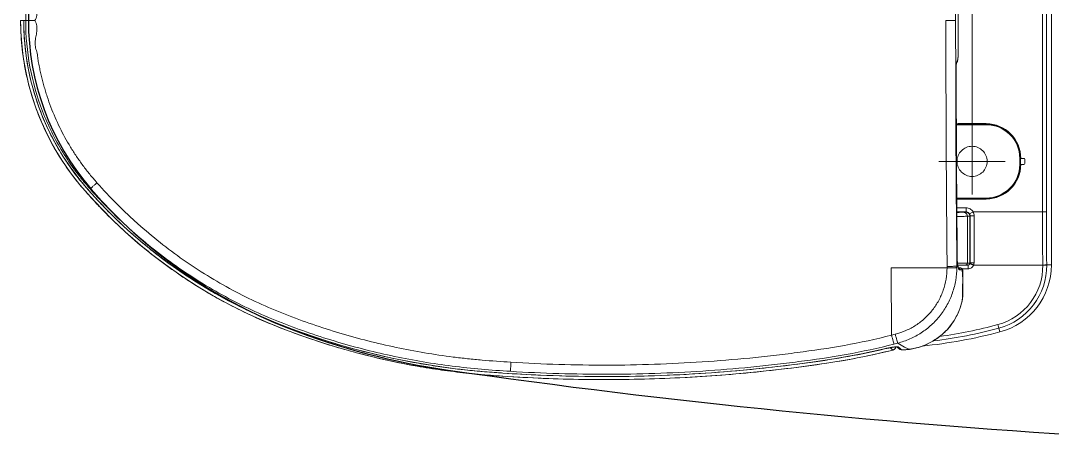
# Model space of a CAD drawing. Header units: millimetres. Extents: x 98197 to 106565, y 53890 to 60222.
# Drawn here: x 100929.6 to 100981, y 55492.8 to 55513.6 of the extents above; entities that cross this region are included whole.
import ezdxf

# ---------------------------------------------------------------- set-up
doc = ezdxf.new("R2010")
doc.units = ezdxf.units.MM
doc.header["$LTSCALE"] = 50
doc.header["$MEASUREMENT"] = 0
doc.linetypes.add('CENTER', pattern=[2, 1.25, -0.25, 0.25, -0.25])
doc.linetypes.add('HIDDEN', pattern=[0.375, 0.25, -0.125])
doc.layers.get('0').update_dxf_attribs({"color": 8, "linetype": 'CONTINUOUS'})

msp = doc.modelspace()

# ---------------------------------------------------------------- linework, layer by layer
at = {"lineweight": 13}
for p, q in [((100980.904, 55501.411), (100980.904, 55525.721)), ((100976.954, 55522.216), (100976.954, 55504.917)), ((100978.595, 55506.566), (100975.296, 55506.566))]:
    msp.add_line(p, q, dxfattribs=at)
at = {"lineweight": 13, "ltscale": 0.3}
for p, q in [((100980.459, 55523.076), (100980.459, 55504.056)), ((100980.652, 55504.056), (100980.652, 55523.076)), ((100976.255, 55513.443), (100976.255, 55513.903)), ((100930.283, 55513.566), (100929.568, 55513.566)), ((100976.135, 55513.566), (100975.649, 55513.566)), ((100976.255, 55513.566), (100976.253, 55513.566)), ((100976.255, 55513.017), (100976.255, 55513.443)), ((100976.255, 55512.592), (100976.255, 55513.017)), ((100976.256, 55512.167), (100976.255, 55512.592)), ((100976.256, 55511.838), (100976.256, 55512.167)), ((100976.183, 55511.485), (100976.218, 55511.558)), ((100976.137, 55511.514), (100976.137, 55511.441)), ((100976.137, 55511.441), (100976.137, 55511.364)), ((100976.137, 55511.364), (100976.137, 55511.297)), ((100976.171, 55511.428), (100976.173, 55511.435)), ((100976.173, 55511.435), (100976.174, 55511.439)), ((100976.175, 55511.441), (100976.21, 55511.514)), ((100976.254, 55508.441), (100977.654, 55508.441)), ((100977.654, 55508.421), (100976.254, 55508.421)), ((100976.254, 55508.391), (100976.254, 55508.421)), ((100976.254, 55508.391), (100977.654, 55508.391)), ((100977.654, 55508.421), (100977.654, 55508.391)), ((100979.329, 55506.716), (100979.329, 55506.416)), ((100979.329, 55506.716), (100979.359, 55506.716)), ((100979.359, 55506.416), (100979.329, 55506.416)), ((100979.359, 55506.716), (100979.359, 55506.416)), ((100979.529, 55506.716), (100979.379, 55506.716)), ((100979.379, 55506.416), (100979.529, 55506.416)), ((100979.579, 55506.466), (100979.579, 55506.666)), ((100977.654, 55504.741), (100976.254, 55504.741)), ((100976.254, 55504.711), (100976.254, 55504.741)), ((100977.654, 55504.711), (100976.254, 55504.711)), ((100977.654, 55504.691), (100976.254, 55504.691)), ((100977.654, 55504.741), (100977.654, 55504.711)), ((100976.654, 55504.255), (100976.194, 55504.255)), ((100976.196, 55504.055), (100976.654, 55504.055)), ((100976.283, 55503.829), (100976.198, 55503.829)), ((100976.343, 55503.829), (100976.283, 55503.829)), ((100976.4, 55503.829), (100976.343, 55503.829)), ((100976.521, 55504.032), (100976.648, 55504.039)), ((100976.654, 55504.255), (100976.654, 55504.039)), ((100976.718, 55503.832), (100976.845, 55503.839)), ((100976.718, 55501.506), (100976.718, 55503.832)), ((100976.827, 55503.956), (100977, 55504.056)), ((100976.845, 55503.839), (100976.845, 55501.506)), ((100976.854, 55503.855), (100976.854, 55501.506)), ((100980.652, 55504.056), (100977, 55504.056)), ((100977.054, 55501.516), (100977.054, 55503.855)), ((100972.919, 55501.266), (100975.709, 55501.266)), ((100975.709, 55501.333), (100975.709, 55501.266)), ((100976.193, 55501.737), (100976.197, 55501.359)), ((100976.197, 55501.292), (100976.197, 55501.283)), ((100976.854, 55501.506), (100976.228, 55501.506)), ((100976.237, 55501.429), (100976.231, 55501.474)), ((100976.243, 55501.388), (100976.237, 55501.429)), ((100976.754, 55501.406), (100976.241, 55501.406)), ((100976.25, 55501.352), (100976.243, 55501.388)), ((100976.245, 55501.33), (100976.251, 55501.327)), ((100976.251, 55501.347), (100976.25, 55501.352)), ((100976.256, 55501.326), (100976.251, 55501.347)), ((100976.273, 55501.266), (100976.389, 55501.266)), ((100976.754, 55501.406), (100976.754, 55501.216)), ((100977.034, 55501.406), (100980.476, 55501.406)), ((100980.476, 55501.406), (100980.476, 55501.401)), ((100980.669, 55501.411), (100980.669, 55501.416)), ((100980.904, 55501.411), (100980.669, 55501.411)), ((100976.358, 55501.164), (100976.328, 55501.163)), ((100976.459, 55501.165), (100976.358, 55501.164)), ((100976.459, 55501.166), (100976.489, 55501.166)), ((100976.476, 55501.216), (100976.754, 55501.216)), ((100976.489, 55499.894), (100976.489, 55501.166)), ((100976.486, 55500.558), (100976.486, 55500.652)), ((100976.482, 55499.88), (100976.483, 55499.945)), ((100976.482, 55499.863), (100976.482, 55499.88)), ((100976.483, 55499.945), (100976.483, 55500.028)), ((100976.484, 55499.801), (100976.489, 55499.88)), ((100976.489, 55499.894), (100976.489, 55499.88)), ((100942.753, 55498.185), (100942.753, 55498.184)), ((100978.336, 55498.076), (100978.286, 55498.265)), ((100973.128, 55497.963), (100972.944, 55497.917)), ((100975.041, 55497.647), (100975.079, 55497.67)), ((100972.649, 55497.249), (100972.65, 55497.248)), ((100972.65, 55497.248), (100972.667, 55497.252)), ((100972.667, 55497.252), (100972.691, 55497.257)), ((100972.691, 55497.257), (100972.715, 55497.263)), ((100972.715, 55497.263), (100972.738, 55497.268)), ((100972.738, 55497.268), (100972.761, 55497.273)), ((100972.761, 55497.273), (100972.783, 55497.278)), ((100972.783, 55497.278), (100972.805, 55497.282)), ((100972.805, 55497.282), (100972.827, 55497.287)), ((100972.827, 55497.287), (100972.848, 55497.291)), ((100972.848, 55497.291), (100972.869, 55497.295)), ((100972.869, 55497.295), (100972.889, 55497.298)), ((100972.889, 55497.298), (100972.908, 55497.302)), ((100972.908, 55497.302), (100972.928, 55497.305)), ((100972.928, 55497.305), (100972.946, 55497.309)), ((100972.946, 55497.309), (100972.964, 55497.312)), ((100972.964, 55497.312), (100972.982, 55497.314)), ((100972.982, 55497.314), (100972.999, 55497.317)), ((100972.999, 55497.317), (100973.016, 55497.319)), ((100973.016, 55497.319), (100973.032, 55497.321)), ((100973.032, 55497.321), (100973.047, 55497.323)), ((100973.047, 55497.323), (100973.062, 55497.325)), ((100973.062, 55497.325), (100973.076, 55497.327)), ((100973.064, 55497.472), (100973.248, 55497.519)), ((100973.13, 55497.274), (100973.132, 55497.275)), ((100973.267, 55497.28), (100973.284, 55497.266)), ((100973.319, 55497.238), (100973.324, 55497.234)), ((100973.382, 55497.239), (100973.396, 55497.227)), ((100973.396, 55497.227), (100973.41, 55497.216)), ((100973.832, 55497.214), (100973.851, 55497.216)), ((100973.833, 55497.214), (100973.843, 55497.216)), ((100973.851, 55497.216), (100973.942, 55497.231)), ((100974.959, 55497.599), (100975.004, 55497.625)), ((100975.004, 55497.625), (100975.004, 55497.626)), ((100975.043, 55497.628), (100975.005, 55497.623)), ((100975.041, 55497.647), (100975.04, 55497.648)), ((100969.712, 55496.523), (100969.826, 55496.54)), ((100969.826, 55496.54), (100969.826, 55496.539)), ((100953.587, 55496.032), (100953.587, 55496.031)), ((100953.587, 55496.031), (100953.587, 55496.031))]:
    msp.add_line(p, q, dxfattribs=at)
at = {"linetype": 'CENTER', "lineweight": 13}
msp.add_line((100978.554, 55506.566), (100975.354, 55506.566), dxfattribs=at)
at = {"lineweight": 13, "ltscale": 0.3}
for points in [[(100929.568, 55513.566), (100929.579, 55513.033), (100929.621, 55512.405), (100929.695, 55511.77), (100929.803, 55511.129), (100929.946, 55510.482), (100930.126, 55509.832), (100930.344, 55509.18), (100930.602, 55508.53), (100930.901, 55507.883), (100931.24, 55507.245), (100931.621, 55506.618), (100932.047, 55506), (100932.522, 55505.393), (100933.041, 55504.799), (100933.589, 55504.213), (100934.166, 55503.634), (100934.773, 55503.064), (100935.413, 55502.502), (100936.087, 55501.951), (100936.796, 55501.412), (100937.542, 55500.886), (100938.327, 55500.375), (100939.15, 55499.882), (100940.013, 55499.41), (100940.917, 55498.963), (100941.86, 55498.542), (100942.753, 55498.184)], [(100929.721, 55513.566), (100929.731, 55513.051), (100929.771, 55512.439), (100929.842, 55511.821), (100929.946, 55511.196), (100930.082, 55510.569), (100930.252, 55509.942), (100930.456, 55509.318), (100930.696, 55508.699), (100930.971, 55508.086), (100931.284, 55507.48), (100931.636, 55506.879), (100932.029, 55506.288), (100932.459, 55505.713), (100932.925, 55505.157), (100933.42, 55504.612), (100933.938, 55504.073), (100934.483, 55503.542), (100935.055, 55503.016), (100935.655, 55502.499), (100936.279, 55501.994), (100936.931, 55501.502), (100937.611, 55501.023), (100938.32, 55500.559), (100939.056, 55500.111), (100939.822, 55499.683), (100940.618, 55499.275), (100941.445, 55498.888), (100942.302, 55498.525), (100943.187, 55498.184), (100944.103, 55497.862), (100945.045, 55497.559), (100946.016, 55497.276), (100947.019, 55497.015), (100948.053, 55496.777), (100949.115, 55496.567), (100950.209, 55496.384), (100951.336, 55496.232), (100952.494, 55496.114), (100953.587, 55496.031)], [(100976.21, 55511.513), (100976.214, 55511.522), (100976.221, 55511.542), (100976.228, 55511.563), (100976.233, 55511.586), (100976.239, 55511.611)], [(100976.239, 55511.611), (100976.243, 55511.638), (100976.247, 55511.668), (100976.25, 55511.701)], [(100976.25, 55511.701), (100976.253, 55511.735), (100976.255, 55511.771), (100976.256, 55511.808), (100976.256, 55511.838)], [(100976.16, 55511.297), (100976.161, 55511.32), (100976.161, 55511.341), (100976.163, 55511.362), (100976.163, 55511.364)], [(100976.216, 55501.737), (100976.207, 55502.73), (100976.198, 55503.813), (100976.189, 55504.895), (100976.182, 55505.978), (100976.176, 55507.061), (100976.17, 55508.144), (100976.166, 55509.227), (100976.163, 55510.311), (100976.16, 55511.297)], [(100976.163, 55511.364), (100976.164, 55511.381), (100976.166, 55511.396), (100976.168, 55511.408), (100976.17, 55511.419), (100976.171, 55511.428)], [(100976.174, 55511.439), (100976.174, 55511.44), (100976.175, 55511.442), (100976.175, 55511.442)], [(100976.231, 55501.474), (100976.227, 55501.521), (100976.223, 55501.571), (100976.219, 55501.624), (100976.217, 55501.678), (100976.216, 55501.737)], [(100976.28, 55501.247), (100976.28, 55501.247), (100976.282, 55501.244), (100976.282, 55501.245), (100976.28, 55501.249), (100976.277, 55501.255), (100976.274, 55501.264), (100976.269, 55501.276), (100976.265, 55501.29), (100976.26, 55501.307), (100976.256, 55501.326)], [(100975.079, 55497.67), (100975.206, 55497.754), (100975.335, 55497.848), (100975.468, 55497.956), (100975.599, 55498.077), (100975.724, 55498.206), (100975.84, 55498.339), (100975.947, 55498.479), (100976.042, 55498.618), (100976.125, 55498.756), (100976.199, 55498.892), (100976.262, 55499.024), (100976.316, 55499.151), (100976.361, 55499.274), (100976.399, 55499.392), (100976.43, 55499.504), (100976.455, 55499.61), (100976.473, 55499.71), (100976.484, 55499.801)], [(100942.753, 55498.184), (100943.859, 55497.784), (100945.089, 55497.386), (100946.36, 55497.025), (100947.665, 55496.706), (100949.002, 55496.432), (100950.376, 55496.204), (100951.79, 55496.028), (100953.242, 55495.902)], [(100969.826, 55496.539), (100970.112, 55496.584), (100970.485, 55496.646), (100970.858, 55496.713), (100971.232, 55496.783), (100971.606, 55496.858), (100971.98, 55496.937), (100972.352, 55497.021), (100972.724, 55497.108), (100973.005, 55497.177)], [(100973.005, 55497.177), (100973.016, 55497.18), (100973.04, 55497.189), (100973.063, 55497.201), (100973.084, 55497.216), (100973.103, 55497.234), (100973.119, 55497.254), (100973.132, 55497.275)], [(100973.076, 55497.327), (100973.09, 55497.328), (100973.096, 55497.329), (100973.103, 55497.33), (100973.109, 55497.33), (100973.115, 55497.331), (100973.121, 55497.331), (100973.127, 55497.332), (100973.132, 55497.332), (100973.138, 55497.333), (100973.143, 55497.333), (100973.148, 55497.333), (100973.153, 55497.333), (100973.158, 55497.334), (100973.163, 55497.334), (100973.167, 55497.334), (100973.171, 55497.334), (100973.175, 55497.334), (100973.179, 55497.334), (100973.183, 55497.334), (100973.187, 55497.334), (100973.19, 55497.334), (100973.193, 55497.334), (100973.196, 55497.334), (100973.199, 55497.334), (100973.202, 55497.333), (100973.204, 55497.333), (100973.206, 55497.333), (100973.208, 55497.333), (100973.21, 55497.333), (100973.212, 55497.333), (100973.213, 55497.332), (100973.214, 55497.332), (100973.215, 55497.332), (100973.216, 55497.332), (100973.216, 55497.332)], [(100973.132, 55497.275), (100973.135, 55497.281), (100973.145, 55497.304), (100973.152, 55497.328), (100973.153, 55497.333)], [(100973.207, 55497.333), (100973.215, 55497.325), (100973.233, 55497.31), (100973.25, 55497.295), (100973.267, 55497.28)], [(100973.284, 55497.266), (100973.301, 55497.252), (100973.319, 55497.238)], [(100973.323, 55497.234), (100973.329, 55497.229), (100973.351, 55497.216), (100973.373, 55497.207), (100973.395, 55497.201), (100973.419, 55497.196), (100973.444, 55497.192)], [(100973.444, 55497.192), (100973.471, 55497.19), (100973.501, 55497.189), (100973.533, 55497.188)], [(100973.533, 55497.188), (100973.568, 55497.189), (100973.606, 55497.191), (100973.647, 55497.193), (100973.692, 55497.197), (100973.739, 55497.202)], [(100973.739, 55497.202), (100973.79, 55497.208), (100973.833, 55497.214)], [(100973.942, 55497.231), (100974.038, 55497.25), (100974.141, 55497.273), (100974.249, 55497.302), (100974.362, 55497.336), (100974.478, 55497.376), (100974.596, 55497.422), (100974.717, 55497.475), (100974.838, 55497.534), (100974.959, 55497.599)], [(100975.004, 55497.625), (100975.017, 55497.632), (100975.029, 55497.64), (100975.041, 55497.647)]]:
    msp.add_lwpolyline(points, dxfattribs=at)
at = {"lineweight": 13}
for points in [[(100953.587, 55496.031), (100955.328, 55495.933), (100957.124, 55495.874), (100958.886, 55495.858), (100960.62, 55495.883), (100962.319, 55495.947), (100963.972, 55496.046), (100965.577, 55496.177), (100967.135, 55496.338), (100968.634, 55496.523), (100970.069, 55496.734), (100971.44, 55496.981), (100972.65, 55497.248)], [(100953.242, 55495.902), (100954.731, 55495.809), (100956.257, 55495.744), (100957.821, 55495.71), (100959.426, 55495.709), (100961.071, 55495.744), (100962.757, 55495.817), (100964.486, 55495.931), (100966.257, 55496.09), (100968.069, 55496.295), (100969.826, 55496.539)]]:
    msp.add_lwpolyline(points, dxfattribs=at)
at = {"linetype": 'HIDDEN', "lineweight": 0, "ltscale": 30}
msp.add_circle((100976.954, 55506.566), 0.75, dxfattribs=at)
at = {"linetype": 'HIDDEN', "ltscale": 30}
for centre, radius, start, end in [((100942.754, 55513.566), 12.8, 139.0355, 220.9645), ((100951.967, 55521.565), 25, 220.9645, 248.7457), ((100955.954, 55531.816), 36, 248.7457, 261.8702)]:
    msp.add_arc(centre, radius, start, end, dxfattribs=at)
at = {"lineweight": 13, "ltscale": 0.3}
for centre, radius, start, end in [((100942.553, 55513.566), 12.984, 179.9999, 180.3729), ((100942.494, 55513.566), 12.772, 179.9998, 180.5008), ((102209.202, 55513.531), 1233.553, 179.998375, 180.566589), ((102180.395, 55513.565), 1204.26, 180.107891, 180.562762), ((100977.196, 55511.299), 1.037, 179.6214, 180.0912), ((102184.009, 55513.558), 1207.853, 180.107267, 180.560812), ((100976.968, 55511.31), 0.809, 174.4616, 175.6405), ((100976.1, 55511.477), 0.0827, 334.2926, 339.5391), ((100976.254, 55506.716), 1.725, 90, 92.8357), ((100977.654, 55506.716), 1.725, 0, 90), ((100976.254, 55506.716), 1.705, 90, 92.8579), ((100976.254, 55506.716), 1.675, 90, 92.9054), ((100977.654, 55506.716), 1.705, 0, 90), ((100977.654, 55506.716), 1.675, 0, 90), ((100977.654, 55506.416), 1.725, 270, 0), ((100977.654, 55506.416), 1.675, 270, 0), ((100977.654, 55506.416), 1.705, 270, 0), ((100979.529, 55506.666), 0.05, 0, 90), ((100979.529, 55506.466), 0.05, 270, 0), ((100976.254, 55506.416), 1.675, 267.8154, 270), ((100976.254, 55506.416), 1.705, 267.8628, 270), ((100976.254, 55506.416), 1.725, 267.8834, 270), ((100976.654, 55503.839), 0.2, 12.02, 90.0037), ((100976.654, 55503.855), 0.2, 30.2855, 70.0941), ((100976.654, 55503.854), 0.201, 16.8496, 30.2634), ((100976.83, 55504.292), 0.454, 271.8821, 272.1234), ((100976.654, 55503.855), 0.2, 6.7355, 16.8153), ((100976.653, 55503.839), 0.202, 6.074, 12.004), ((100976.654, 55503.855), 0.201, 3.371, 6.7268), ((100976.655, 55503.839), 0.199, 0.0133, 6.08), ((100976.655, 55503.855), 0.2, 0.0024, 3.372), ((100977.023, 55477.998), 25.857, 89.9314, 90.3171), ((100976.657, 55503.855), 0.397, 0.0074, 30.388), ((101182.671, 55504.055), 202.212, 179.99973, 180.75061), ((101181.266, 55504.056), 200.614, 179.99987, 180.75394), ((100972.163, 55501.334), 4.034, 359.3951, 0.3543), ((100977.967, 55504.248), 3.388, 238.499, 239.4487), ((100977.395, 55501.561), 1.167, 191.5801, 193.2604), ((100976.389, 55501.166), 0.1, 0, 90), ((100976.754, 55501.506), 0.1, 270, 0), ((100977.454, 55501.362), 3.022, 284.9973, 0.7478), ((100977.454, 55501.372), 3.216, 284.9858, 0.7099), ((100977.454, 55501.411), 3.45, 284.8004, 0), ((100972.073, 55500.647), 4.417, 6.0198, 6.7547), ((100971.831, 55500.659), 4.656, 4.8247, 6.2457), ((100972.227, 55500.662), 4.263, 0.0489, 6.0357), ((100971.906, 55500.664), 4.581, 1.2642, 4.835), ((100971.979, 55500.667), 4.508, 0.5341, 1.2529), ((100771.1, 55501.368), 205.387, 359.62611, 359.77383), ((100971.99, 55500.667), 4.497, 359.8159, 0.5341), ((100975.721, 55499.898), 0.769, 356.2252, 358.6522), ((100952.532, 55523.878), 27.491, 249.0025, 249.1639), ((100955.579, 55531.883), 36.056, 249.1636, 251.1349), ((100971.949, 55521.924), 24.492, 277.2579, 284.9937), ((100971.949, 55521.912), 24.297, 278.0269, 284.9955), ((100971.949, 55522.246), 25, 275.7998, 284.8004), ((100964.556, 55531.064), 34.924, 278.6788, 283.9949), ((100973.246, 55495.932), 1.407, 94.3409, 96.0569), ((100972.956, 55497.372), 0.2, 330.5666, 348.8487), ((100973.259, 55497.42), 0.1, 276.1923, 284.8789), ((100974.779, 55498.945), 2.205, 227.3265, 230.6906), ((100973.384, 55497.311), 0.0977, 231.7716, 238.8737), ((100974.748, 55499.691), 2.635, 246.8109, 248.3691), ((100974.717, 55499.611), 2.549, 248.3694, 249.964), ((100973.264, 55501.513), 4.335, 277.5282, 277.6813), ((100973.491, 55499.786), 2.593, 277.8168, 279.5969), ((100972.958, 55501.095), 4.028, 300.5232, 301.1279), ((100959.512, 55583.126), 87.296, 265.9124, 266.10815), ((100958.678, 55570.769), 74.91, 266.10263, 267.54252)]:
    msp.add_arc(centre, radius, start, end, dxfattribs=at)
msp.add_arc((101007.43, 55892.158), 400, 261.8702, 266.67009)
at = {"lineweight": 13}
for points, knots in [([(100933.031, 55521.94), (100932.905, 55521.798), (100932.657, 55521.509), (100932.186, 55520.909), (100931.652, 55520.118), (100931.1, 55519.118), (100930.488, 55517.72), (100929.963, 55515.869), (100929.822, 55514.334), (100929.822, 55513.566)], [0, 0, 0, 0, 0.061939, 0.124612, 0.249732, 0.373945, 0.498306, 0.748795, 1, 1, 1, 1]), ([(100953.987, 55496.572), (100955.575, 55496.472), (100957.961, 55496.399), (100961.137, 55496.456), (100963.512, 55496.574), (100965.485, 55496.736), (100967.061, 55496.904), (100968.636, 55497.097), (100970.608, 55497.38), (100972.168, 55497.72), (100972.944, 55497.917)], [0, 0, 0, 0, 0.250417, 0.375167, 0.499771, 0.62436, 0.686692, 0.749064, 0.874059, 1, 1, 1, 1]), ([(100973.064, 55497.472), (100972.278, 55497.273), (100970.7, 55496.93), (100968.708, 55496.646), (100967.12, 55496.451), (100965.535, 55496.283), (100963.549, 55496.12), (100961.16, 55496.002), (100957.965, 55495.946), (100955.564, 55496.019), (100953.966, 55496.119)], [0, 0, 0, 0, 0.126686, 0.251898, 0.314183, 0.376456, 0.500892, 0.625322, 0.749901, 1, 1, 1, 1]), ([(100953.576, 55495.879), (100954.915, 55495.788), (100957.605, 55495.678), (100960.973, 55495.72), (100963.669, 55495.863), (100965.689, 55496.026), (100967.705, 55496.242), (100969.044, 55496.422), (100969.712, 55496.523)], [0, 0, 0, 0, 0.248982, 0.498891, 0.624221, 0.749464, 0.874678, 1, 1, 1, 1]), ([(100968.914, 55496.562), (100968.354, 55496.485), (100967.232, 55496.345), (100965.269, 55496.14), (100963.025, 55495.972), (100959.664, 55495.833), (100957.143, 55495.856), (100955.466, 55495.928)], [0, 0, 0, 0, 0.12584, 0.251495, 0.439332, 0.626558, 1, 1, 1, 1])]:
    msp.add_open_spline(points, degree=3, knots=knots, dxfattribs=at)
at = {"lineweight": 13, "ltscale": 0.3}
for points, knots in [([(100933.371, 55521.632), (100933.249, 55521.493), (100933.01, 55521.213), (100932.668, 55520.777), (100932.349, 55520.325), (100932.049, 55519.859), (100931.771, 55519.38), (100931.515, 55518.889), (100931.283, 55518.387), (100931.074, 55517.874), (100930.918, 55517.44), (100930.807, 55517.088), (100930.729, 55516.822), (100930.656, 55516.555), (100930.591, 55516.286), (100930.541, 55516.061), (100930.504, 55515.88), (100930.472, 55515.699), (100930.435, 55515.471), (100930.396, 55515.244), (100930.375, 55515.061), (100930.359, 55514.923), (100930.344, 55514.786), (100930.333, 55514.648), (100930.319, 55514.533), (100930.31, 55514.441), (100930.31, 55514.372), (100930.328, 55514.304), (100930.348, 55514.238), (100930.365, 55514.171), (100930.375, 55514.103), (100930.379, 55514.033), (100930.38, 55513.941), (100930.374, 55513.826), (100930.348, 55513.689), (100930.308, 55513.605), (100930.283, 55513.566)], [0, 0, 0, 0, 0.062507, 0.125011, 0.187519, 0.250024, 0.312527, 0.37503, 0.437532, 0.500034, 0.562535, 0.593787, 0.62504, 0.656292, 0.687544, 0.718796, 0.734423, 0.750049, 0.781302, 0.812553, 0.82818, 0.843806, 0.859432, 0.875058, 0.890685, 0.898498, 0.906305, 0.914113, 0.921924, 0.929736, 0.937547, 0.945361, 0.953175, 0.968797, 0.984411, 1, 1, 1, 1]), ([(100929.569, 55513.482), (100929.572, 55513.034), (100929.624, 55512.143), (100929.843, 55510.822), (100930.198, 55509.531), (100930.686, 55508.284), (100931.3, 55507.095), (100931.913, 55506.164), (100932.46, 55505.46), (100932.899, 55504.953), (100933.351, 55504.459), (100933.968, 55503.819), (100934.769, 55503.053), (100935.776, 55502.187), (100936.829, 55501.374), (100938.294, 55500.364), (100940.223, 55499.249), (100941.854, 55498.53), (100942.681, 55498.212)], [0, 0, 0, 0, 0.062881, 0.125273, 0.187796, 0.250594, 0.313155, 0.375492, 0.406893, 0.43838, 0.46973, 0.50098, 0.563262, 0.625422, 0.687611, 0.750091, 0.875439, 1, 1, 1, 1]), ([(100953.289, 55496.053), (100952.963, 55496.076), (100952.31, 55496.127), (100951.332, 55496.229), (100950.355, 55496.359), (100949.051, 55496.568), (100947.422, 55496.9), (100945.81, 55497.323), (100944.531, 55497.717), (100943.262, 55498.145), (100942.015, 55498.628), (100940.801, 55499.179), (100939.618, 55499.777), (100938.187, 55500.613), (100936.825, 55501.561), (100935.781, 55502.386), (100935.02, 55503.039), (100934.286, 55503.721), (100933.699, 55504.314), (100933.244, 55504.801), (100932.797, 55505.297), (100932.263, 55505.944), (100931.688, 55506.774), (100931.18, 55507.645), (100930.744, 55508.553), (100930.262, 55509.806), (100929.848, 55511.44), (100929.728, 55512.784), (100929.722, 55513.455)], [0, 0, 0, 0, 0.030682, 0.061422, 0.092241, 0.123152, 0.185335, 0.248047, 0.279464, 0.310886, 0.373607, 0.40482, 0.435907, 0.497931, 0.560134, 0.591396, 0.62278, 0.65414, 0.685393, 0.701017, 0.716653, 0.748031, 0.77967, 0.811235, 0.842588, 0.873986, 0.937094, 1, 1, 1, 1]), ([(100929.822, 55513.566), (100929.822, 55512.799), (100929.963, 55511.263), (100930.488, 55509.413), (100931.1, 55508.015), (100931.652, 55507.015), (100932.186, 55506.223), (100932.657, 55505.624), (100932.905, 55505.335), (100933.031, 55505.193)], [0, 0, 0, 0, 0.251205, 0.501694, 0.626055, 0.750268, 0.875388, 0.938061, 1, 1, 1, 1]), ([(100930.283, 55513.566), (100930.307, 55513.527), (100930.347, 55513.443), (100930.375, 55513.307), (100930.382, 55513.168), (100930.373, 55513.029), (100930.353, 55512.892), (100930.327, 55512.756), (100930.299, 55512.621), (100930.283, 55512.483), (100930.287, 55512.344), (100930.313, 55512.207), (100930.352, 55512.075), (100930.392, 55511.942), (100930.416, 55511.805), (100930.426, 55511.667), (100930.444, 55511.529), (100930.471, 55511.394), (100930.502, 55511.259), (100930.543, 55511.079), (100930.589, 55510.852), (100930.653, 55510.583), (100930.728, 55510.316), (100930.805, 55510.05), (100930.917, 55509.698), (100931.072, 55509.263), (100931.281, 55508.75), (100931.591, 55508.079), (100931.948, 55507.431), (100932.348, 55506.81), (100932.667, 55506.357), (100933.009, 55505.921), (100933.249, 55505.64), (100933.371, 55505.501)], [0, 0, 0, 0, 0.015595, 0.031211, 0.046835, 0.062462, 0.078088, 0.093713, 0.109338, 0.124957, 0.140575, 0.156195, 0.17182, 0.187448, 0.203071, 0.218701, 0.234323, 0.249955, 0.265581, 0.281208, 0.312461, 0.343714, 0.374968, 0.406222, 0.437474, 0.499979, 0.562483, 0.624988, 0.749965, 0.812472, 0.874983, 0.937489, 1, 1, 1, 1]), ([(100976.241, 55511.645), (100976.239, 55511.628), (100976.233, 55511.598), (100976.224, 55511.569), (100976.218, 55511.558)], [0, 0, 0, 0, 0.577747, 1, 1, 1, 1]), ([(100976.255, 55511.838), (100976.255, 55511.821), (100976.253, 55511.756), (100976.249, 55511.692), (100976.241, 55511.645)], [0, 0, 0, 0, 0.269236, 1, 1, 1, 1]), ([(100976.255, 55511.838), (100976.255, 55511.838), (100976.255, 55511.838), (100976.256, 55511.838), (100976.256, 55511.838)], [0, 0, 0, 0, 0.749229, 1, 1, 1, 1]), ([(100976.161, 55511.372), (100976.161, 55511.367), (100976.159, 55511.344), (100976.159, 55511.322), (100976.159, 55511.306)], [0, 0, 0, 0, 0.242577, 1, 1, 1, 1]), ([(100976.16, 55511.297), (100976.16, 55511.297), (100976.159, 55511.297), (100976.159, 55511.297), (100976.159, 55511.297)], [0, 0, 0, 0, 0.251241, 1, 1, 1, 1]), ([(100976.183, 55511.485), (100976.177, 55511.473), (100976.169, 55511.44), (100976.165, 55511.408), (100976.163, 55511.389)], [0, 0, 0, 0, 0.406789, 1, 1, 1, 1]), ([(100933.371, 55505.501), (100933.331, 55505.466), (100933.256, 55505.399), (100933.155, 55505.309), (100933.081, 55505.241), (100933.043, 55505.206), (100933.031, 55505.193)], [0, 0, 0, 0, 0.345196, 0.659657, 0.885659, 1, 1, 1, 1]), ([(100933.371, 55505.501), (100933.69, 55505.141), (100934.184, 55504.616), (100934.873, 55503.945), (100935.581, 55503.293), (100936.501, 55502.518), (100937.659, 55501.657), (100938.866, 55500.866), (100940.119, 55500.148), (100941.411, 55499.505), (100942.741, 55498.944), (100944.096, 55498.448), (100945.471, 55498.01), (100946.862, 55497.627), (100948.267, 55497.298), (100949.685, 55497.029), (100950.875, 55496.855), (100951.83, 55496.744), (100952.787, 55496.653), (100953.507, 55496.603), (100953.987, 55496.572)], [0, 0, 0, 0, 0.062497, 0.093749, 0.125001, 0.1875, 0.25, 0.312501, 0.375, 0.4375, 0.499998, 0.562499, 0.624998, 0.687499, 0.749999, 0.812499, 0.875, 0.906251, 0.9375, 1, 1, 1, 1]), ([(100953.966, 55496.119), (100953.481, 55496.149), (100952.511, 55496.216), (100951.06, 55496.368), (100949.617, 55496.58), (100948.186, 55496.851), (100946.765, 55497.18), (100945.356, 55497.568), (100943.96, 55498.014), (100942.582, 55498.517), (100941.231, 55499.085), (100939.919, 55499.735), (100938.648, 55500.462), (100937.006, 55501.535), (100935.073, 55503.059), (100933.681, 55504.457), (100933.031, 55505.193)], [0, 0, 0, 0, 0.062168, 0.124494, 0.186659, 0.248776, 0.310947, 0.373256, 0.435773, 0.498421, 0.560959, 0.623326, 0.68568, 0.748238, 0.874258, 1, 1, 1, 1]), ([(100976.521, 55504.032), (100976.508, 55504.032), (100976.471, 55504.031), (100976.402, 55504.03), (100976.307, 55504.029), (100976.235, 55504.029), (100976.196, 55504.029)], [0, 0, 0, 0, 0.122048, 0.340389, 0.63999, 1, 1, 1, 1]), ([(100976.718, 55503.832), (100976.705, 55503.832), (100976.668, 55503.831), (100976.562, 55503.83), (100976.469, 55503.83), (100976.4, 55503.829)], [0, 0, 0, 0, 0.127595, 0.343525, 1, 1, 1, 1]), ([(100976.718, 55503.832), (100976.718, 55503.857), (100976.708, 55503.91), (100976.665, 55503.977), (100976.598, 55504.022), (100976.546, 55504.032), (100976.521, 55504.032)], [0, 0, 0, 0, 0.241776, 0.502489, 0.761629, 1, 1, 1, 1]), ([(100976.648, 55504.039), (100976.674, 55504.039), (100976.726, 55504.028), (100976.791, 55503.983), (100976.835, 55503.917), (100976.845, 55503.865), (100976.845, 55503.839)], [0, 0, 0, 0, 0.248197, 0.497433, 0.748193, 1, 1, 1, 1]), ([(100976.648, 55504.039), (100976.649, 55504.039), (100976.651, 55504.039), (100976.653, 55504.039), (100976.654, 55504.039), (100976.654, 55504.039), (100976.654, 55504.039)], [0, 0, 0, 0, 0.434019, 0.745126, 0.933071, 1, 1, 1, 1]), ([(100977, 55504.056), (100976.982, 55504.086), (100976.939, 55504.142), (100976.856, 55504.205), (100976.759, 55504.246), (100976.689, 55504.254), (100976.654, 55504.255)], [0, 0, 0, 0, 0.25, 0.5, 0.75, 1, 1, 1, 1]), ([(100976.854, 55503.839), (100976.854, 55503.839), (100976.853, 55503.839), (100976.852, 55503.839), (100976.85, 55503.839), (100976.848, 55503.839), (100976.847, 55503.839)], [0, 0, 0, 0, 0.065073, 0.252885, 0.564608, 1, 1, 1, 1]), ([(100976.854, 55503.855), (100976.854, 55503.855), (100976.855, 55503.855), (100976.856, 55503.855), (100976.858, 55503.855), (100976.861, 55503.855), (100976.865, 55503.855), (100976.871, 55503.855), (100976.877, 55503.855), (100976.88, 55503.855)], [0, 0, 0, 0, 0.016165, 0.064156, 0.143693, 0.254448, 0.396086, 0.568134, 1, 1, 1, 1]), ([(100972.944, 55497.917), (100972.942, 55498.196), (100972.933, 55499.312), (100972.925, 55500.429), (100972.919, 55501.266)], [0, 0, 0, 0, 0.249915, 1, 1, 1, 1]), ([(100973.128, 55497.963), (100973.31, 55498.011), (100973.667, 55498.132), (100974.165, 55498.401), (100974.613, 55498.748), (100974.997, 55499.164), (100975.306, 55499.637), (100975.534, 55500.155), (100975.675, 55500.703), (100975.706, 55501.079), (100975.709, 55501.266)], [0, 0, 0, 0, 0.125113, 0.250177, 0.375216, 0.500199, 0.625149, 0.750111, 0.875041, 1, 1, 1, 1]), ([(100976.197, 55501.283), (100976.194, 55501.07), (100976.155, 55500.642), (100975.993, 55500.019), (100975.733, 55499.429), (100975.379, 55498.889), (100974.941, 55498.416), (100974.431, 55498.02), (100973.863, 55497.713), (100973.456, 55497.572), (100973.248, 55497.519)], [0, 0, 0, 0, 0.124785, 0.249579, 0.374546, 0.499445, 0.624728, 0.749483, 0.874816, 1, 1, 1, 1]), ([(100976.163, 55501.353), (100976.138, 55501.35), (100976.077, 55501.345), (100975.926, 55501.337), (100975.799, 55501.334), (100975.709, 55501.333)], [0, 0, 0, 0, 0.167896, 0.403801, 1, 1, 1, 1]), ([(100976.197, 55501.283), (100976.19, 55501.281), (100976.17, 55501.279), (100976.113, 55501.273), (100976.012, 55501.269), (100975.869, 55501.266), (100975.763, 55501.266), (100975.709, 55501.266)], [0, 0, 0, 0, 0.045921, 0.120409, 0.353195, 0.666289, 1, 1, 1, 1]), ([(100976.197, 55501.359), (100976.195, 55501.359), (100976.184, 55501.356), (100976.173, 55501.355), (100976.163, 55501.353)], [0, 0, 0, 0, 0.183909, 1, 1, 1, 1]), ([(100976.216, 55501.737), (100976.216, 55501.737), (100976.215, 55501.736), (100976.215, 55501.736), (100976.214, 55501.736)], [0, 0, 0, 0, 0.314601, 1, 1, 1, 1]), ([(100976.227, 55501.49), (100976.225, 55501.51), (100976.218, 55501.591), (100976.215, 55501.673), (100976.214, 55501.736)], [0, 0, 0, 0, 0.237758, 1, 1, 1, 1]), ([(100976.238, 55501.404), (100976.237, 55501.411), (100976.233, 55501.439), (100976.229, 55501.468), (100976.227, 55501.49)], [0, 0, 0, 0, 0.239936, 1, 1, 1, 1]), ([(100976.251, 55501.327), (100976.25, 55501.333), (100976.245, 55501.358), (100976.241, 55501.384), (100976.238, 55501.404)], [0, 0, 0, 0, 0.236271, 1, 1, 1, 1]), ([(100976.282, 55501.215), (100976.28, 55501.221), (100976.271, 55501.246), (100976.264, 55501.273), (100976.259, 55501.293)], [0, 0, 0, 0, 0.215137, 1, 1, 1, 1]), ([(100976.358, 55501.164), (100976.357, 55501.176), (100976.351, 55501.2), (100976.325, 55501.236), (100976.295, 55501.253), (100976.275, 55501.259)], [0, 0, 0, 0, 0.277812, 0.531206, 1, 1, 1, 1]), ([(100976.328, 55501.163), (100976.329, 55501.181), (100976.321, 55501.218), (100976.294, 55501.245), (100976.278, 55501.254)], [0, 0, 0, 0, 0.484304, 1, 1, 1, 1]), ([(100976.459, 55501.165), (100976.459, 55501.191), (100976.439, 55501.244), (100976.386, 55501.266), (100976.361, 55501.266)], [0, 0, 0, 0, 0.503215, 1, 1, 1, 1]), ([(100976.62, 55501.406), (100976.633, 55501.406), (100976.659, 55501.412), (100976.691, 55501.434), (100976.713, 55501.467), (100976.718, 55501.493), (100976.718, 55501.506)], [0, 0, 0, 0, 0.24823, 0.4975, 0.748235, 1, 1, 1, 1]), ([(100976.845, 55501.506), (100976.845, 55501.493), (100976.84, 55501.467), (100976.818, 55501.434), (100976.786, 55501.412), (100976.76, 55501.406), (100976.747, 55501.406)], [0, 0, 0, 0, 0.251765, 0.5025, 0.75177, 1, 1, 1, 1]), ([(100976.754, 55501.216), (100976.784, 55501.216), (100976.844, 55501.225), (100976.926, 55501.265), (100976.992, 55501.326), (100977.023, 55501.379), (100977.034, 55501.406)], [0, 0, 0, 0, 0.250103, 0.50016, 0.75013, 1, 1, 1, 1]), ([(100976.847, 55501.47), (100976.848, 55501.47), (100976.849, 55501.47), (100976.852, 55501.47), (100976.857, 55501.469), (100976.866, 55501.467), (100976.882, 55501.462), (100976.905, 55501.454), (100976.932, 55501.445), (100976.964, 55501.433), (100976.998, 55501.42), (100977.022, 55501.411), (100977.034, 55501.406)], [0, 0, 0, 0, 0.006558, 0.021515, 0.045534, 0.07859, 0.170585, 0.294294, 0.445031, 0.617282, 0.804842, 1, 1, 1, 1]), ([(100977.054, 55501.516), (100977.041, 55501.516), (100977.016, 55501.516), (100976.979, 55501.515), (100976.945, 55501.514), (100976.915, 55501.513), (100976.89, 55501.512), (100976.873, 55501.51), (100976.864, 55501.509), (100976.859, 55501.508), (100976.856, 55501.508), (100976.854, 55501.507), (100976.854, 55501.506)], [0, 0, 0, 0, 0.194154, 0.3812, 0.55337, 0.704363, 0.828476, 0.920902, 0.954134, 0.978289, 0.993351, 1, 1, 1, 1]), ([(100980.476, 55501.406), (100980.498, 55501.407), (100980.538, 55501.408), (100980.594, 55501.41), (100980.637, 55501.412), (100980.66, 55501.414), (100980.669, 55501.416)], [0, 0, 0, 0, 0.332276, 0.629404, 0.860066, 1, 1, 1, 1]), ([(100980.669, 55501.411), (100980.661, 55501.41), (100980.637, 55501.408), (100980.593, 55501.405), (100980.538, 55501.403), (100980.497, 55501.402), (100980.476, 55501.402)], [0, 0, 0, 0, 0.134751, 0.370528, 0.676532, 1, 1, 1, 1]), ([(100976.328, 55501.163), (100976.319, 55501.164), (100976.305, 55501.174), (100976.292, 55501.194), (100976.285, 55501.208), (100976.282, 55501.215)], [0, 0, 0, 0, 0.378119, 0.652607, 1, 1, 1, 1]), ([(100976.458, 55499.647), (100976.459, 55499.655), (100976.465, 55499.686), (100976.47, 55499.717), (100976.473, 55499.741)], [0, 0, 0, 0, 0.256786, 1, 1, 1, 1]), ([(100976.473, 55499.741), (100976.474, 55499.751), (100976.479, 55499.792), (100976.482, 55499.833), (100976.482, 55499.863)], [0, 0, 0, 0, 0.267854, 1, 1, 1, 1]), ([(100976.488, 55499.847), (100976.487, 55499.838), (100976.484, 55499.798), (100976.478, 55499.758), (100976.473, 55499.727)], [0, 0, 0, 0, 0.235718, 1, 1, 1, 1]), ([(100975.04, 55497.648), (100975.24, 55497.768), (100975.601, 55498.046), (100976.022, 55498.553), (100976.267, 55499.013), (100976.397, 55499.379), (100976.442, 55499.559), (100976.458, 55499.647)], [0, 0, 0, 0, 0.277159, 0.537415, 0.779669, 0.893053, 1, 1, 1, 1]), ([(100978.236, 55498.442), (100978.246, 55498.405), (100978.263, 55498.346), (100978.279, 55498.287), (100978.286, 55498.265)], [0, 0, 0, 0, 0.631437, 1, 1, 1, 1]), ([(100943.92, 55497.764), (100944.703, 55497.496), (100946.286, 55497.016), (100948.299, 55496.553), (100949.919, 55496.267), (100951.135, 55496.095), (100952.354, 55495.969), (100953.169, 55495.907), (100953.576, 55495.879)], [0, 0, 0, 0, 0.251534, 0.502641, 0.627409, 0.751747, 0.875913, 1, 1, 1, 1]), ([(100973.064, 55497.472), (100973.058, 55497.489), (100973.044, 55497.539), (100973.017, 55497.636), (100972.983, 55497.768), (100972.957, 55497.866), (100972.944, 55497.917)], [0, 0, 0, 0, 0.114546, 0.340801, 0.655347, 1, 1, 1, 1]), ([(100973.248, 55497.519), (100973.242, 55497.535), (100973.228, 55497.585), (100973.201, 55497.682), (100973.166, 55497.814), (100973.141, 55497.912), (100973.128, 55497.963)], [0, 0, 0, 0, 0.111947, 0.340838, 0.656403, 1, 1, 1, 1]), ([(100972.649, 55497.249), (100972.033, 55497.101), (100970.793, 55496.841), (100969.541, 55496.649), (100968.914, 55496.562)], [0, 0, 0, 0, 0.500338, 1, 1, 1, 1]), ([(100973.098, 55497.331), (100973.028, 55497.324), (100972.878, 55497.3), (100972.729, 55497.268), (100972.649, 55497.249)], [0, 0, 0, 0, 0.461429, 1, 1, 1, 1]), ([(100972.876, 55497.296), (100972.886, 55497.285), (100972.927, 55497.245), (100972.97, 55497.205), (100973.002, 55497.177)], [0, 0, 0, 0, 0.256091, 1, 1, 1, 1]), ([(100973.002, 55497.177), (100973.029, 55497.183), (100973.08, 55497.207), (100973.116, 55497.25), (100973.13, 55497.274)], [0, 0, 0, 0, 0.498368, 1, 1, 1, 1]), ([(100973.209, 55497.338), (100973.204, 55497.338), (100973.181, 55497.338), (100973.158, 55497.336), (100973.14, 55497.335)], [0, 0, 0, 0, 0.223658, 1, 1, 1, 1]), ([(100973.284, 55497.324), (100973.277, 55497.33), (100973.251, 55497.336), (100973.226, 55497.337), (100973.209, 55497.338)], [0, 0, 0, 0, 0.369754, 1, 1, 1, 1]), ([(100973.711, 55497.269), (100973.672, 55497.286), (100973.512, 55497.359), (100973.359, 55497.446), (100973.248, 55497.519)], [0, 0, 0, 0, 0.241806, 1, 1, 1, 1]), ([(100973.334, 55497.227), (100973.345, 55497.22), (100973.37, 55497.211), (100973.397, 55497.213), (100973.41, 55497.216)], [0, 0, 0, 0, 0.499193, 1, 1, 1, 1]), ([(100973.697, 55497.2), (100973.662, 55497.196), (100973.599, 55497.192), (100973.515, 55497.191), (100973.454, 55497.197), (100973.42, 55497.208), (100973.41, 55497.216)], [0, 0, 0, 0, 0.364652, 0.653266, 0.864053, 1, 1, 1, 1]), ([(100973.832, 55497.215), (100973.82, 55497.213), (100973.775, 55497.208), (100973.73, 55497.203), (100973.697, 55497.2)], [0, 0, 0, 0, 0.265198, 1, 1, 1, 1]), ([(100973.923, 55497.229), (100974.006, 55497.243), (100974.383, 55497.323), (100974.745, 55497.473), (100975.004, 55497.626)], [0, 0, 0, 0, 0.220009, 1, 1, 1, 1]), ([(100953.987, 55496.572), (100953.984, 55496.52), (100953.978, 55496.42), (100953.971, 55496.287), (100953.967, 55496.188), (100953.965, 55496.136), (100953.966, 55496.119)], [0, 0, 0, 0, 0.345459, 0.659647, 0.885461, 1, 1, 1, 1])]:
    msp.add_open_spline(points, degree=3, knots=knots, dxfattribs=at)
for points in [[(100976.137, 55515.619), (100976.136, 55514.935), (100976.135, 55514.251), (100976.135, 55513.566)], [(100976.255, 55515.295), (100976.254, 55514.719), (100976.253, 55514.142), (100976.253, 55513.566)], [(100976.135, 55513.566), (100976.135, 55512.882), (100976.136, 55512.198), (100976.137, 55511.514)], [(100976.253, 55513.566), (100976.253, 55512.99), (100976.254, 55512.414), (100976.255, 55511.838)], [(100976.218, 55511.558), (100976.219, 55511.543), (100976.216, 55511.527), (100976.21, 55511.514)], [(100976.163, 55511.364), (100976.163, 55511.367), (100976.162, 55511.37), (100976.161, 55511.372)], [(100976.183, 55511.485), (100976.184, 55511.472), (100976.182, 55511.46), (100976.178, 55511.448)], [(100976.722, 55504.043), (100976.701, 55504.051), (100976.677, 55504.055), (100976.654, 55504.055)], [(100976.251, 55501.347), (100976.252, 55501.341), (100976.252, 55501.334), (100976.251, 55501.327)], [(100977.054, 55501.516), (100977.054, 55501.479), (100977.047, 55501.441), (100977.034, 55501.406)], [(100976.489, 55500.665), (100976.489, 55500.661), (100976.488, 55500.656), (100976.486, 55500.652)], [(100976.489, 55499.894), (100976.489, 55499.884), (100976.487, 55499.873), (100976.482, 55499.863)], [(100973.005, 55497.177), (100973.004, 55497.177), (100973.003, 55497.177), (100973.002, 55497.177)], [(100973.211, 55497.333), (100973.228, 55497.323), (100973.25, 55497.319), (100973.269, 55497.321)]]:
    msp.add_open_spline(points, degree=3, dxfattribs=at)

doc.saveas('drawing.dxf')
